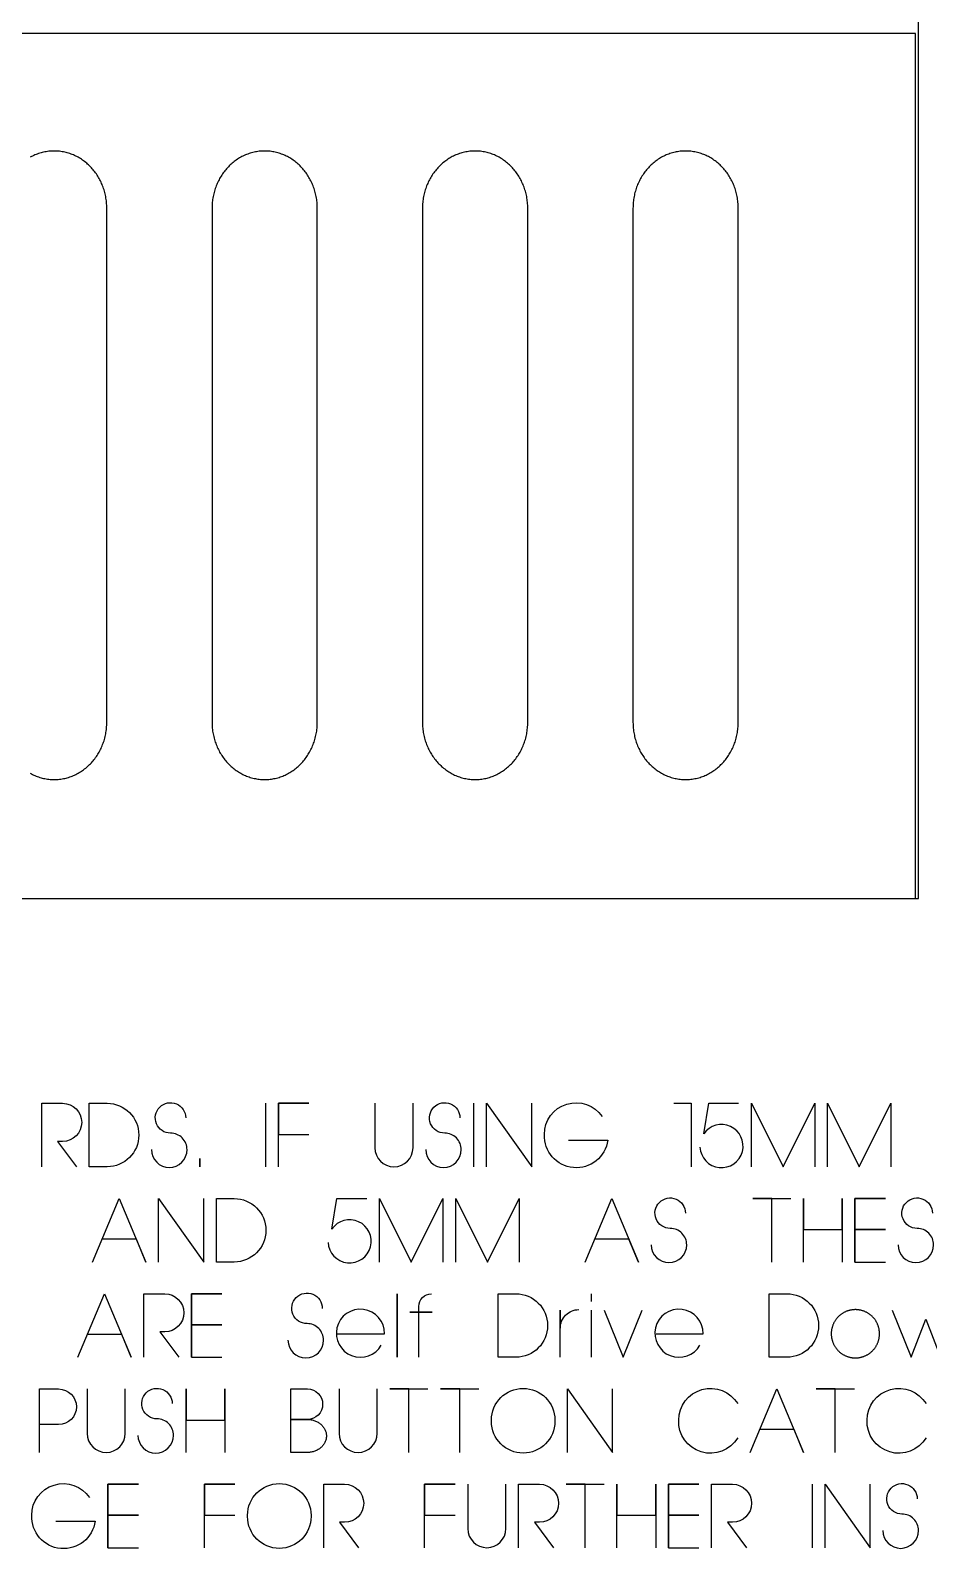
# Model space of a CAD drawing. Extents: x -841 to 4976, y -469 to 2808.
# Drawn here: x 3180 to 3746, y -410 to 547 of the extents above; entities that cross this region are included whole.
import ezdxf

# ---------------------------------------------------------------- set-up
doc = ezdxf.new("R2010")
doc.units = 0
for name, color, linetype in [('DEFAULT_LAYER', 1, 'CONTINUOUS'), ('T5_LOGOLAYER_20', 18, 'CONTINUOUS'), ('T5_LOGOLAYER_21', 18, 'CONTINUOUS')]:
    doc.layers.add(name, color=color, linetype=linetype)

msp = doc.modelspace()

# ---------------------------------------------------------------- linework, layer by layer
at = {"layer": 'DEFAULT_LAYER'}
for points in [[(2519.23, 0), (3737.23, 0), (3737.23, 545), (2884.23, 545), (2839.33, 530.57), (2619.23, 530.57), (2619.23, 545), (2519.23, 545)], [(3179.45, 78.93), (3180.17, 78.54), (3180.9, 78.17), (3181.64, 77.82), (3182.39, 77.49), (3183.15, 77.17), (3183.91, 76.88), (3184.69, 76.61), (3185.47, 76.35), (3186.26, 76.12), (3187.06, 75.91), (3187.86, 75.72), (3188.68, 75.55), (3189.5, 75.4), (3190.32, 75.28), (3191.16, 75.17), (3192, 75.09), (3192.84, 75.04), (3193.69, 75), (3194.55, 74.99), (3195.4, 75), (3196.25, 75.04), (3197.1, 75.09), (3197.94, 75.17), (3198.77, 75.28), (3199.6, 75.4), (3200.42, 75.55), (3201.23, 75.72), (3202.03, 75.91), (3202.83, 76.12), (3203.62, 76.35), (3204.41, 76.61), (3205.18, 76.88), (3205.95, 77.17), (3206.7, 77.49), (3207.45, 77.82), (3208.19, 78.17), (3208.92, 78.54), (3209.64, 78.93), (3210.35, 79.33), (3211.05, 79.76), (3211.74, 80.2), (3212.42, 80.66), (3213.09, 81.14), (3213.74, 81.63), (3214.39, 82.14), (3215.02, 82.67), (3215.64, 83.21), (3216.25, 83.77), (3216.84, 84.34), (3217.42, 84.93), (3217.99, 85.53), (3218.55, 86.15), (3219.09, 86.78), (3219.62, 87.43), (3220.13, 88.09), (3220.63, 88.76), (3221.12, 89.45), (3221.59, 90.15), (3222.04, 90.86), (3222.48, 91.59), (3222.9, 92.32), (3223.31, 93.07), (3223.7, 93.83), (3224.08, 94.6), (3224.44, 95.38), (3224.78, 96.17), (3225.1, 96.98), (3225.4, 97.79), (3225.69, 98.61), (3225.96, 99.44), (3226.21, 100.28), (3226.45, 101.13), (3226.66, 101.99), (3226.86, 102.86), (3227.03, 103.73), (3227.19, 104.62), (3227.32, 105.51), (3227.44, 106.4), (3227.53, 107.31), (3227.61, 108.22), (3227.66, 109.14), (3227.69, 110.06), (3227.7, 110.99), (3227.7, 434.99), (3227.69, 435.92), (3227.66, 436.84), (3227.61, 437.76), (3227.53, 438.67), (3227.44, 439.57), (3227.32, 440.47), (3227.19, 441.36), (3227.03, 442.24), (3226.86, 443.12), (3226.66, 443.99), (3226.45, 444.84), (3226.21, 445.69), (3225.96, 446.54), (3225.69, 447.37), (3225.4, 448.19), (3225.1, 449), (3224.78, 449.8), (3224.44, 450.6), (3224.08, 451.38), (3223.7, 452.15), (3223.31, 452.91), (3222.9, 453.66), (3222.48, 454.39), (3222.04, 455.12), (3221.59, 455.83), (3221.12, 456.53), (3220.63, 457.21), (3220.13, 457.89), (3219.62, 458.55), (3219.09, 459.19), (3218.55, 459.83), (3217.99, 460.44), (3217.42, 461.05), (3216.84, 461.64), (3216.25, 462.21), (3215.64, 462.77), (3215.02, 463.31), (3214.39, 463.84), (3213.74, 464.35), (3213.09, 464.84), (3212.42, 465.32), (3211.74, 465.78), (3211.05, 466.22), (3210.35, 466.64), (3209.64, 467.05), (3208.92, 467.44), (3208.19, 467.81), (3207.45, 468.16), (3206.7, 468.49), (3205.95, 468.8), (3205.18, 469.1), (3204.41, 469.37), (3203.62, 469.62), (3202.83, 469.86), (3202.03, 470.07), (3201.23, 470.26), (3200.42, 470.43), (3199.6, 470.57), (3198.77, 470.7), (3197.94, 470.8), (3197.1, 470.88), (3196.25, 470.94), (3195.4, 470.98), (3194.55, 470.99), (3193.69, 470.98), (3192.84, 470.94), (3192, 470.88), (3191.16, 470.8), (3190.32, 470.7), (3189.5, 470.57), (3188.68, 470.43), (3187.86, 470.26), (3187.06, 470.07), (3186.26, 469.86), (3185.47, 469.62), (3184.69, 469.37), (3183.91, 469.1), (3183.15, 468.8), (3182.39, 468.49), (3181.64, 468.16), (3180.9, 467.81), (3180.17, 467.44), (3179.45, 467.05)]]:
    msp.add_lwpolyline(points, dxfattribs=at)
for points in [[(3327.18, 470.99), (3326.32, 470.98), (3325.47, 470.94), (3324.63, 470.88), (3323.79, 470.8), (3322.96, 470.7), (3322.13, 470.57), (3321.31, 470.43), (3320.5, 470.26), (3319.69, 470.07), (3318.89, 469.86), (3318.1, 469.62), (3317.32, 469.37), (3316.55, 469.1), (3315.78, 468.8), (3315.02, 468.49), (3314.27, 468.16), (3313.53, 467.81), (3312.81, 467.44), (3312.09, 467.05), (3311.38, 466.64), (3310.68, 466.22), (3309.99, 465.78), (3309.31, 465.32), (3308.64, 464.84), (3307.99, 464.35), (3307.34, 463.84), (3306.71, 463.31), (3306.09, 462.77), (3305.48, 462.21), (3304.89, 461.64), (3304.3, 461.05), (3303.73, 460.44), (3303.18, 459.83), (3302.64, 459.19), (3302.11, 458.55), (3301.59, 457.89), (3301.09, 457.21), (3300.61, 456.53), (3300.14, 455.83), (3299.69, 455.12), (3299.25, 454.39), (3298.82, 453.66), (3298.42, 452.91), (3298.02, 452.15), (3297.65, 451.38), (3297.29, 450.6), (3296.95, 449.8), (3296.63, 449), (3296.32, 448.19), (3296.03, 447.37), (3295.76, 446.54), (3295.51, 445.69), (3295.28, 444.84), (3295.07, 443.99), (3294.87, 443.12), (3294.7, 442.24), (3294.54, 441.36), (3294.4, 440.47), (3294.29, 439.57), (3294.19, 438.67), (3294.12, 437.76), (3294.07, 436.84), (3294.03, 435.92), (3294.02, 434.99), (3294.02, 110.99), (3294.03, 110.06), (3294.07, 109.14), (3294.12, 108.22), (3294.19, 107.31), (3294.29, 106.4), (3294.4, 105.51), (3294.54, 104.62), (3294.7, 103.73), (3294.87, 102.86), (3295.07, 101.99), (3295.28, 101.13), (3295.51, 100.28), (3295.76, 99.44), (3296.03, 98.61), (3296.32, 97.79), (3296.63, 96.98), (3296.95, 96.17), (3297.29, 95.38), (3297.65, 94.6), (3298.02, 93.83), (3298.42, 93.07), (3298.82, 92.32), (3299.25, 91.59), (3299.69, 90.86), (3300.14, 90.15), (3300.61, 89.45), (3301.09, 88.76), (3301.59, 88.09), (3302.11, 87.43), (3302.64, 86.78), (3303.18, 86.15), (3303.73, 85.53), (3304.3, 84.93), (3304.89, 84.34), (3305.48, 83.77), (3306.09, 83.21), (3306.71, 82.67), (3307.34, 82.14), (3307.99, 81.63), (3308.64, 81.14), (3309.31, 80.66), (3309.99, 80.2), (3310.68, 79.76), (3311.38, 79.33), (3312.09, 78.93), (3312.81, 78.54), (3313.53, 78.17), (3314.27, 77.82), (3315.02, 77.49), (3315.78, 77.17), (3316.55, 76.88), (3317.32, 76.61), (3318.1, 76.35), (3318.89, 76.12), (3319.69, 75.91), (3320.5, 75.72), (3321.31, 75.55), (3322.13, 75.4), (3322.96, 75.28), (3323.79, 75.17), (3324.63, 75.09), (3325.47, 75.04), (3326.32, 75), (3327.18, 74.99), (3328.04, 75), (3328.89, 75.04), (3329.73, 75.09), (3330.57, 75.17), (3331.4, 75.28), (3332.23, 75.4), (3333.05, 75.55), (3333.86, 75.72), (3334.67, 75.91), (3335.47, 76.12), (3336.26, 76.35), (3337.04, 76.61), (3337.82, 76.88), (3338.58, 77.17), (3339.34, 77.49), (3340.09, 77.82), (3340.83, 78.17), (3341.56, 78.54), (3342.28, 78.93), (3342.99, 79.33), (3343.69, 79.76), (3344.37, 80.2), (3345.05, 80.66), (3345.72, 81.14), (3346.38, 81.63), (3347.02, 82.14), (3347.65, 82.67), (3348.27, 83.21), (3348.88, 83.77), (3349.48, 84.34), (3350.06, 84.93), (3350.63, 85.53), (3351.18, 86.15), (3351.73, 86.78), (3352.25, 87.43), (3352.77, 88.09), (3353.27, 88.76), (3353.75, 89.45), (3354.22, 90.15), (3354.68, 90.86), (3355.12, 91.59), (3355.54, 92.32), (3355.95, 93.07), (3356.34, 93.83), (3356.71, 94.6), (3357.07, 95.38), (3357.41, 96.17), (3357.73, 96.98), (3358.04, 97.79), (3358.33, 98.61), (3358.6, 99.44), (3358.85, 100.28), (3359.08, 101.13), (3359.3, 101.99), (3359.49, 102.86), (3359.67, 103.73), (3359.82, 104.62), (3359.96, 105.51), (3360.07, 106.4), (3360.17, 107.31), (3360.24, 108.22), (3360.3, 109.14), (3360.33, 110.06), (3360.34, 110.99), (3360.34, 434.99), (3360.33, 435.92), (3360.3, 436.84), (3360.24, 437.76), (3360.17, 438.67), (3360.07, 439.57), (3359.96, 440.47), (3359.82, 441.36), (3359.67, 442.24), (3359.49, 443.12), (3359.3, 443.99), (3359.08, 444.84), (3358.85, 445.69), (3358.6, 446.54), (3358.33, 447.37), (3358.04, 448.19), (3357.73, 449), (3357.41, 449.8), (3357.07, 450.6), (3356.71, 451.38), (3356.34, 452.15), (3355.95, 452.91), (3355.54, 453.66), (3355.12, 454.39), (3354.68, 455.12), (3354.22, 455.83), (3353.75, 456.53), (3353.27, 457.21), (3352.77, 457.89), (3352.25, 458.55), (3351.73, 459.19), (3351.18, 459.83), (3350.63, 460.44), (3350.06, 461.05), (3349.48, 461.64), (3348.88, 462.21), (3348.27, 462.77), (3347.65, 463.31), (3347.02, 463.84), (3346.38, 464.35), (3345.72, 464.84), (3345.05, 465.32), (3344.37, 465.78), (3343.69, 466.22), (3342.99, 466.64), (3342.28, 467.05), (3341.56, 467.44), (3340.83, 467.81), (3340.09, 468.16), (3339.34, 468.49), (3338.58, 468.8), (3337.82, 469.1), (3337.04, 469.37), (3336.26, 469.62), (3335.47, 469.86), (3334.67, 470.07), (3333.86, 470.26), (3333.05, 470.43), (3332.23, 470.57), (3331.4, 470.7), (3330.57, 470.8), (3329.73, 470.88), (3328.89, 470.94), (3328.04, 470.98)], [(3459.82, 470.99), (3458.96, 470.98), (3458.11, 470.94), (3457.26, 470.88), (3456.43, 470.8), (3455.59, 470.7), (3454.77, 470.57), (3453.95, 470.43), (3453.13, 470.26), (3452.33, 470.07), (3451.53, 469.86), (3450.74, 469.62), (3449.96, 469.37), (3449.18, 469.1), (3448.41, 468.8), (3447.66, 468.49), (3446.91, 468.16), (3446.17, 467.81), (3445.44, 467.44), (3444.72, 467.05), (3444.01, 466.64), (3443.31, 466.22), (3442.62, 465.78), (3441.94, 465.32), (3441.28, 464.84), (3440.62, 464.35), (3439.98, 463.84), (3439.34, 463.31), (3438.72, 462.77), (3438.12, 462.21), (3437.52, 461.64), (3436.94, 461.05), (3436.37, 460.44), (3435.81, 459.83), (3435.27, 459.19), (3434.74, 458.55), (3434.23, 457.89), (3433.73, 457.21), (3433.24, 456.53), (3432.77, 455.83), (3432.32, 455.12), (3431.88, 454.39), (3431.46, 453.66), (3431.05, 452.91), (3430.66, 452.15), (3430.28, 451.38), (3429.93, 450.6), (3429.59, 449.8), (3429.26, 449), (3428.96, 448.19), (3428.67, 447.37), (3428.4, 446.54), (3428.15, 445.69), (3427.91, 444.84), (3427.7, 443.99), (3427.51, 443.12), (3427.33, 442.24), (3427.17, 441.36), (3427.04, 440.47), (3426.92, 439.57), (3426.83, 438.67), (3426.75, 437.76), (3426.7, 436.84), (3426.67, 435.92), (3426.66, 434.99), (3426.66, 110.99), (3426.67, 110.06), (3426.7, 109.14), (3426.75, 108.22), (3426.83, 107.31), (3426.92, 106.4), (3427.04, 105.51), (3427.17, 104.62), (3427.33, 103.73), (3427.51, 102.86), (3427.7, 101.99), (3427.91, 101.13), (3428.15, 100.28), (3428.4, 99.44), (3428.67, 98.61), (3428.96, 97.79), (3429.26, 96.98), (3429.59, 96.17), (3429.93, 95.38), (3430.28, 94.6), (3430.66, 93.83), (3431.05, 93.07), (3431.46, 92.32), (3431.88, 91.59), (3432.32, 90.86), (3432.77, 90.15), (3433.24, 89.45), (3433.73, 88.76), (3434.23, 88.09), (3434.74, 87.43), (3435.27, 86.78), (3435.81, 86.15), (3436.37, 85.53), (3436.94, 84.93), (3437.52, 84.34), (3438.12, 83.77), (3438.72, 83.21), (3439.34, 82.67), (3439.98, 82.14), (3440.62, 81.63), (3441.28, 81.14), (3441.94, 80.66), (3442.62, 80.2), (3443.31, 79.76), (3444.01, 79.33), (3444.72, 78.93), (3445.44, 78.54), (3446.17, 78.17), (3446.91, 77.82), (3447.66, 77.49), (3448.41, 77.17), (3449.18, 76.88), (3449.96, 76.61), (3450.74, 76.35), (3451.53, 76.12), (3452.33, 75.91), (3453.13, 75.72), (3453.95, 75.55), (3454.77, 75.4), (3455.59, 75.28), (3456.43, 75.17), (3457.26, 75.09), (3458.11, 75.04), (3458.96, 75), (3459.82, 74.99), (3460.67, 75), (3461.52, 75.04), (3462.37, 75.09), (3463.21, 75.17), (3464.04, 75.28), (3464.87, 75.4), (3465.69, 75.55), (3466.5, 75.72), (3467.3, 75.91), (3468.1, 76.12), (3468.89, 76.35), (3469.68, 76.61), (3470.45, 76.88), (3471.22, 77.17), (3471.97, 77.49), (3472.72, 77.82), (3473.46, 78.17), (3474.19, 78.54), (3474.91, 78.93), (3475.62, 79.33), (3476.32, 79.76), (3477.01, 80.2), (3477.69, 80.66), (3478.35, 81.14), (3479.01, 81.63), (3479.65, 82.14), (3480.29, 82.67), (3480.91, 83.21), (3481.52, 83.77), (3482.11, 84.34), (3482.69, 84.93), (3483.26, 85.53), (3483.82, 86.15), (3484.36, 86.78), (3484.89, 87.43), (3485.4, 88.09), (3485.9, 88.76), (3486.39, 89.45), (3486.86, 90.15), (3487.31, 90.86), (3487.75, 91.59), (3488.17, 92.32), (3488.58, 93.07), (3488.97, 93.83), (3489.35, 94.6), (3489.7, 95.38), (3490.04, 96.17), (3490.37, 96.98), (3490.67, 97.79), (3490.96, 98.61), (3491.23, 99.44), (3491.48, 100.28), (3491.72, 101.13), (3491.93, 101.99), (3492.12, 102.86), (3492.3, 103.73), (3492.46, 104.62), (3492.59, 105.51), (3492.71, 106.4), (3492.8, 107.31), (3492.88, 108.22), (3492.93, 109.14), (3492.96, 110.06), (3492.97, 110.99), (3492.97, 434.99), (3492.96, 435.92), (3492.93, 436.84), (3492.88, 437.76), (3492.8, 438.67), (3492.71, 439.57), (3492.59, 440.47), (3492.46, 441.36), (3492.3, 442.24), (3492.12, 443.12), (3491.93, 443.99), (3491.72, 444.84), (3491.48, 445.69), (3491.23, 446.54), (3490.96, 447.37), (3490.67, 448.19), (3490.37, 449), (3490.04, 449.8), (3489.7, 450.6), (3489.35, 451.38), (3488.97, 452.15), (3488.58, 452.91), (3488.17, 453.66), (3487.75, 454.39), (3487.31, 455.12), (3486.86, 455.83), (3486.39, 456.53), (3485.9, 457.21), (3485.4, 457.89), (3484.89, 458.55), (3484.36, 459.19), (3483.82, 459.83), (3483.26, 460.44), (3482.69, 461.05), (3482.11, 461.64), (3481.52, 462.21), (3480.91, 462.77), (3480.29, 463.31), (3479.65, 463.84), (3479.01, 464.35), (3478.35, 464.84), (3477.69, 465.32), (3477.01, 465.78), (3476.32, 466.22), (3475.62, 466.64), (3474.91, 467.05), (3474.19, 467.44), (3473.46, 467.81), (3472.72, 468.16), (3471.97, 468.49), (3471.22, 468.8), (3470.45, 469.1), (3469.68, 469.37), (3468.89, 469.62), (3468.1, 469.86), (3467.3, 470.07), (3466.5, 470.26), (3465.69, 470.43), (3464.87, 470.57), (3464.04, 470.7), (3463.21, 470.8), (3462.37, 470.88), (3461.52, 470.94), (3460.67, 470.98)], [(3592.45, 470.99), (3591.59, 470.98), (3590.74, 470.94), (3589.9, 470.88), (3589.06, 470.8), (3588.23, 470.7), (3587.4, 470.57), (3586.58, 470.43), (3585.77, 470.26), (3584.96, 470.07), (3584.16, 469.86), (3583.37, 469.62), (3582.59, 469.37), (3581.82, 469.1), (3581.05, 468.8), (3580.29, 468.49), (3579.54, 468.16), (3578.8, 467.81), (3578.07, 467.44), (3577.35, 467.05), (3576.64, 466.64), (3575.95, 466.22), (3575.26, 465.78), (3574.58, 465.32), (3573.91, 464.84), (3573.25, 464.35), (3572.61, 463.84), (3571.98, 463.31), (3571.36, 462.77), (3570.75, 462.21), (3570.15, 461.64), (3569.57, 461.05), (3569, 460.44), (3568.45, 459.83), (3567.91, 459.19), (3567.38, 458.55), (3566.86, 457.89), (3566.36, 457.21), (3565.88, 456.53), (3565.41, 455.83), (3564.95, 455.12), (3564.52, 454.39), (3564.09, 453.66), (3563.68, 452.91), (3563.29, 452.15), (3562.92, 451.38), (3562.56, 450.6), (3562.22, 449.8), (3561.9, 449), (3561.59, 448.19), (3561.3, 447.37), (3561.03, 446.54), (3560.78, 445.69), (3560.55, 444.84), (3560.34, 443.99), (3560.14, 443.12), (3559.96, 442.24), (3559.81, 441.36), (3559.67, 440.47), (3559.56, 439.57), (3559.46, 438.67), (3559.39, 437.76), (3559.33, 436.84), (3559.3, 435.92), (3559.29, 434.99), (3559.29, 110.99), (3559.3, 110.06), (3559.33, 109.14), (3559.39, 108.22), (3559.46, 107.31), (3559.56, 106.4), (3559.67, 105.51), (3559.81, 104.62), (3559.96, 103.73), (3560.14, 102.86), (3560.34, 101.99), (3560.55, 101.13), (3560.78, 100.28), (3561.03, 99.44), (3561.3, 98.61), (3561.59, 97.79), (3561.9, 96.98), (3562.22, 96.17), (3562.56, 95.38), (3562.92, 94.6), (3563.29, 93.83), (3563.68, 93.07), (3564.09, 92.32), (3564.52, 91.59), (3564.95, 90.86), (3565.41, 90.15), (3565.88, 89.45), (3566.36, 88.76), (3566.86, 88.09), (3567.38, 87.43), (3567.91, 86.78), (3568.45, 86.15), (3569, 85.53), (3569.57, 84.93), (3570.15, 84.34), (3570.75, 83.77), (3571.36, 83.21), (3571.98, 82.67), (3572.61, 82.14), (3573.25, 81.63), (3573.91, 81.14), (3574.58, 80.66), (3575.26, 80.2), (3575.95, 79.76), (3576.64, 79.33), (3577.35, 78.93), (3578.07, 78.54), (3578.8, 78.17), (3579.54, 77.82), (3580.29, 77.49), (3581.05, 77.17), (3581.82, 76.88), (3582.59, 76.61), (3583.37, 76.35), (3584.16, 76.12), (3584.96, 75.91), (3585.77, 75.72), (3586.58, 75.55), (3587.4, 75.4), (3588.23, 75.28), (3589.06, 75.17), (3589.9, 75.09), (3590.74, 75.04), (3591.59, 75), (3592.45, 74.99), (3593.31, 75), (3594.16, 75.04), (3595, 75.09), (3595.84, 75.17), (3596.67, 75.28), (3597.5, 75.4), (3598.32, 75.55), (3599.13, 75.72), (3599.94, 75.91), (3600.74, 76.12), (3601.53, 76.35), (3602.31, 76.61), (3603.08, 76.88), (3603.85, 77.17), (3604.61, 77.49), (3605.36, 77.82), (3606.1, 78.17), (3606.83, 78.54), (3607.55, 78.93), (3608.26, 79.33), (3608.95, 79.76), (3609.64, 80.2), (3610.32, 80.66), (3610.99, 81.14), (3611.65, 81.63), (3612.29, 82.14), (3612.92, 82.67), (3613.54, 83.21), (3614.15, 83.77), (3614.75, 84.34), (3615.33, 84.93), (3615.9, 85.53), (3616.45, 86.15), (3616.99, 86.78), (3617.52, 87.43), (3618.04, 88.09), (3618.54, 88.76), (3619.02, 89.45), (3619.49, 90.15), (3619.95, 90.86), (3620.38, 91.59), (3620.81, 92.32), (3621.22, 93.07), (3621.61, 93.83), (3621.98, 94.6), (3622.34, 95.38), (3622.68, 96.17), (3623, 96.98), (3623.31, 97.79), (3623.6, 98.61), (3623.87, 99.44), (3624.12, 100.28), (3624.35, 101.13), (3624.56, 101.99), (3624.76, 102.86), (3624.93, 103.73), (3625.09, 104.62), (3625.23, 105.51), (3625.34, 106.4), (3625.44, 107.31), (3625.51, 108.22), (3625.57, 109.14), (3625.6, 110.06), (3625.61, 110.99), (3625.61, 434.99), (3625.6, 435.92), (3625.57, 436.84), (3625.51, 437.76), (3625.44, 438.67), (3625.34, 439.57), (3625.23, 440.47), (3625.09, 441.36), (3624.93, 442.24), (3624.76, 443.12), (3624.56, 443.99), (3624.35, 444.84), (3624.12, 445.69), (3623.87, 446.54), (3623.6, 447.37), (3623.31, 448.19), (3623, 449), (3622.68, 449.8), (3622.34, 450.6), (3621.98, 451.38), (3621.61, 452.15), (3621.22, 452.91), (3620.81, 453.66), (3620.38, 454.39), (3619.95, 455.12), (3619.49, 455.83), (3619.02, 456.53), (3618.54, 457.21), (3618.04, 457.89), (3617.52, 458.55), (3616.99, 459.19), (3616.45, 459.83), (3615.9, 460.44), (3615.33, 461.05), (3614.75, 461.64), (3614.15, 462.21), (3613.54, 462.77), (3612.92, 463.31), (3612.29, 463.84), (3611.65, 464.35), (3610.99, 464.84), (3610.32, 465.32), (3609.64, 465.78), (3608.95, 466.22), (3608.26, 466.64), (3607.55, 467.05), (3606.83, 467.44), (3606.1, 467.81), (3605.36, 468.16), (3604.61, 468.49), (3603.85, 468.8), (3603.08, 469.1), (3602.31, 469.37), (3601.53, 469.62), (3600.74, 469.86), (3599.94, 470.07), (3599.13, 470.26), (3598.32, 470.43), (3597.5, 470.57), (3596.67, 470.7), (3595.84, 470.8), (3595, 470.88), (3594.16, 470.94), (3593.31, 470.98)]]:
    msp.add_lwpolyline(points, close=True, dxfattribs=at)
at = {"layer": 'T5_LOGOLAYER_20'}
msp.add_lwpolyline([(2519.23, 0), (3739.23, 0), (3739.23, 2440), (2519.23, 2440)], close=True, dxfattribs=at)
at = {"layer": 'T5_LOGOLAYER_21'}
for points in [[(3186.69, -169.04), (3186.69, -129.04), (3199.89, -129.04, -1), (3199.89, -153.04), (3196.69, -153.04), (3208.69, -169.04)], [(3255.87, -158.24, 1), (3278.27, -158.24, 0.415385), (3267.87, -147.84, -0.668438), (3261.07, -131.44, -0.668438), (3277.47, -138.24)], [(3396.67, -129.04), (3396.67, -157.04, 1), (3420.67, -157.04), (3420.67, -129.04)], [(3428.67, -158.24, 1), (3451.07, -158.24, 0.415385), (3440.67, -147.84, -0.668438), (3433.87, -131.44, -0.668438), (3450.27, -138.24)], [(3518.67, -152.24), (3543.47, -152.24, -0.955296), (3503.47, -148.64, -0.741566), (3539.87, -137.44)], [(3601.47, -156.64, 0.857608), (3628.21, -159.44, 0.839431), (3603.87, -148.24), (3607.07, -129.04), (3625.87, -129.04)], [(3367.15, -216.64, 0.857608), (3393.89, -219.44, 0.839431), (3369.55, -208.24), (3372.75, -189.04), (3391.55, -189.04)], [(3570.75, -218.24, 1), (3593.15, -218.24, 0.415385), (3582.75, -207.84, -0.668438), (3575.95, -191.44, -0.668438), (3592.35, -198.24)], [(3726.35, -218.24, 1), (3748.75, -218.24, 0.415385), (3738.35, -207.84, -0.668438), (3731.55, -191.44, -0.668438), (3747.95, -198.24)], [(3341.89, -278.24, 1), (3364.29, -278.24, 0.415385), (3353.89, -267.84, -0.668438), (3347.09, -251.44, -0.668438), (3363.49, -258.24)], [(3251.09, -289.04), (3251.09, -249.04), (3264.29, -249.04, -1), (3264.29, -273.04), (3261.09, -273.04), (3273.09, -289.04)], [(3424.29, -289.04), (3424.29, -260.64), (3418.69, -260.64), (3432.69, -260.64), (3424.29, -260.64), (3424.29, -257.04, -0.413333), (3432.29, -249.04)], [(3373.09, -274.24), (3402.69, -274.24, 0.90232), (3372.75, -270.5, 0.862347), (3400.69, -281.44)], [(3513.47, -289.04), (3513.47, -259.44), (3513.47, -270.64, -0.416092), (3525.07, -259.04)], [(3573.87, -274.24), (3603.47, -274.24, 0.90232), (3573.52, -270.5, 0.862347), (3601.47, -281.44)], [(3185.33, -349.04), (3185.33, -309.04), (3197.33, -309.04, -1), (3197.33, -331.44), (3185.33, -331.44)], [(3215.33, -309.04), (3215.33, -337.04, 1), (3239.33, -337.04), (3239.33, -309.04)], [(3247.33, -338.24, 1), (3269.73, -338.24, 0.415385), (3259.33, -327.84, -0.668438), (3252.53, -311.44, -0.668438), (3268.93, -318.24)], [(3374.08, -309.04), (3374.08, -337.04, 1), (3398.08, -337.04), (3398.08, -309.04)], [(3625.28, -339.84, -0.77786), (3588.08, -328.64, -0.756443), (3625.28, -318.24)], [(3744, -339.84, -0.77786), (3706.8, -328.64, -0.756443), (3744, -318.24)], [(3195.6, -392.24), (3220.4, -392.24, -0.955296), (3180.4, -388.64, -0.741566), (3216.8, -377.44)], [(3364.4, -409.04), (3364.4, -369.04), (3377.6, -369.04, -1), (3377.6, -393.04), (3374.4, -393.04), (3386.4, -409.04)], [(3455.2, -369.04), (3455.2, -397.04, 1), (3479.2, -397.04), (3479.2, -369.04)], [(3487.2, -409.04), (3487.2, -369.04), (3500.4, -369.04, -1), (3500.4, -393.04), (3497.2, -393.04), (3509.2, -409.04)], [(3608.8, -409.04), (3608.8, -369.04), (3622, -369.04, -1), (3622, -393.04), (3618.8, -393.04), (3630.8, -409.04)], [(3716.8, -398.24, 1), (3739.2, -398.24, 0.415385), (3728.8, -387.84, -0.668438), (3722, -371.44, -0.668438), (3738.4, -378.24)]]:
    msp.add_lwpolyline(points, format="xyb", dxfattribs=at)
for points in [[(3216.69, -169.04), (3216.69, -129.04), (3227.89, -129.04, -1), (3227.89, -169.04)], [(3296.77, -229.04), (3296.77, -189.04), (3307.97, -189.04, -1), (3307.97, -229.04)], [(3474.29, -289.04), (3474.29, -249.04), (3485.49, -249.04, -1), (3485.49, -289.04)], [(3645.07, -289.04), (3645.07, -249.04), (3656.27, -249.04, -1), (3656.27, -289.04)], [(3343.73, -349.04), (3343.73, -309.04), (3354.13, -309.04, -1), (3354.13, -328.24), (3343.73, -328.24), (3354.13, -328.24), (3354.75, -328.25), (3355.35, -328.29), (3355.95, -328.36), (3356.54, -328.45), (3357.12, -328.56), (3357.69, -328.7), (3358.24, -328.87), (3358.78, -329.05), (3359.31, -329.26), (3359.83, -329.49), (3360.33, -329.74), (3360.81, -330.01), (3361.28, -330.3), (3361.73, -330.61), (3362.17, -330.94), (3362.58, -331.28), (3362.98, -331.64), (3363.35, -332.02), (3363.71, -332.41), (3364.04, -332.82), (3364.35, -333.24), (3364.64, -333.68), (3364.9, -334.13), (3365.14, -334.59), (3365.36, -335.06), (3365.54, -335.54), (3365.7, -336.04), (3365.84, -336.54), (3365.94, -337.05), (3365.98, -337.31), (3366.02, -337.57), (3366.05, -337.84), (3366.06, -338.1), (3366.08, -338.37), (3366.08, -338.64), (3366.08, -338.9), (3366.06, -339.17), (3366.05, -339.44), (3366.02, -339.7), (3365.98, -339.96), (3365.94, -340.22), (3365.84, -340.73), (3365.7, -341.24), (3365.54, -341.73), (3365.36, -342.21), (3365.14, -342.68), (3364.9, -343.14), (3364.64, -343.59), (3364.35, -344.03), (3364.04, -344.45), (3363.71, -344.86), (3363.35, -345.25), (3362.98, -345.63), (3362.58, -345.99), (3362.17, -346.33), (3361.73, -346.66), (3361.28, -346.97), (3360.81, -347.26), (3360.33, -347.53), (3359.83, -347.78), (3359.31, -348.01), (3358.78, -348.22), (3358.24, -348.4), (3357.69, -348.57), (3357.12, -348.71), (3356.54, -348.82), (3355.95, -348.92), (3355.35, -348.98), (3354.75, -349.02), (3354.13, -349.04)], [(3510.08, -329.44, -1), (3470.08, -329.44), (3470.08, -328.64, -1), (3510.08, -328.64)], [(3356.4, -389.44, -1), (3316.4, -389.44), (3316.4, -388.64, -1), (3356.4, -388.64)]]:
    msp.add_lwpolyline(points, format="xyb", close=True, dxfattribs=at)
for points in [[(3327.87, -169.04), (3327.87, -129.04)], [(3335.87, -169.04), (3335.87, -129.04), (3355.07, -129.04), (3335.87, -129.04), (3335.87, -148.64), (3355.07, -148.64)], [(3459.07, -169.04), (3459.07, -129.04)], [(3467.07, -169.04), (3467.07, -129.04), (3495.47, -169.04), (3495.47, -129.04)], [(3585.07, -129.04), (3595.87, -129.04), (3595.87, -169.04)], [(3633.87, -169.04), (3633.87, -129.04), (3653.87, -169.04), (3673.87, -129.04), (3673.87, -169.04)], [(3681.87, -169.04), (3681.87, -129.04), (3701.87, -169.04), (3721.87, -129.04), (3721.87, -169.04)], [(3218.77, -229.04), (3235.57, -189.04), (3252.37, -229.04), (3246.37, -214.64), (3225.17, -214.64)], [(3260.37, -229.04), (3260.37, -189.04), (3288.77, -229.04), (3288.77, -189.04)], [(3399.55, -229.04), (3399.55, -189.04), (3419.55, -229.04), (3439.55, -189.04), (3439.55, -229.04)], [(3447.55, -229.04), (3447.55, -189.04), (3467.55, -229.04), (3487.55, -189.04), (3487.55, -229.04)], [(3529.15, -229.04), (3545.95, -189.04), (3562.75, -229.04), (3556.75, -214.64), (3535.55, -214.64)], [(3646.75, -229.04), (3646.75, -189.04), (3634.75, -189.04), (3658.75, -189.04)], [(3666.75, -229.04), (3666.75, -189.04), (3666.75, -208.64), (3691.15, -208.64), (3691.15, -189.04), (3691.15, -229.04)], [(3699.15, -229.04), (3699.15, -189.04), (3718.35, -189.04), (3699.15, -189.04), (3699.15, -208.64), (3718.35, -208.64), (3699.15, -208.64), (3699.15, -229.04), (3718.35, -229.04)], [(3209.49, -289.04), (3226.29, -249.04), (3243.09, -289.04), (3237.09, -274.64), (3215.89, -274.64)], [(3281.09, -289.04), (3281.09, -249.04), (3300.29, -249.04), (3281.09, -249.04), (3281.09, -268.64), (3300.29, -268.64), (3281.09, -268.64), (3281.09, -289.04), (3300.29, -289.04)], [(3533.07, -253.84), (3533.07, -249.04)], [(3533.07, -289.04), (3533.07, -259.44)], [(3541.07, -259.44), (3553.07, -289.04), (3565.07, -259.44)], [(3722.64, -259.44), (3734.64, -289.04), (3743.84, -265.04), (3753.04, -289.04), (3765.04, -259.44)], [(3277.73, -349.04), (3277.73, -309.04), (3277.73, -328.64), (3302.13, -328.64), (3302.13, -309.04), (3302.13, -349.04)], [(3418.08, -349.04), (3418.08, -309.04), (3406.08, -309.04), (3430.08, -309.04)], [(3450.08, -349.04), (3450.08, -309.04), (3438.08, -309.04), (3462.08, -309.04)], [(3518.08, -349.04), (3518.08, -309.04), (3546.48, -349.04), (3546.48, -309.04)], [(3633.2, -349.04), (3650, -309.04), (3666.8, -349.04), (3660.8, -334.64), (3639.6, -334.64)], [(3686.8, -349.04), (3686.8, -309.04), (3674.8, -309.04), (3698.8, -309.04)], [(3228.4, -409.04), (3228.4, -369.04), (3247.6, -369.04), (3228.4, -369.04), (3228.4, -388.64), (3247.6, -388.64), (3228.4, -388.64), (3228.4, -409.04), (3247.6, -409.04)], [(3289.2, -409.04), (3289.2, -369.04), (3308.4, -369.04), (3289.2, -369.04), (3289.2, -388.64), (3308.4, -388.64)], [(3428, -409.04), (3428, -369.04), (3447.2, -369.04), (3428, -369.04), (3428, -388.64), (3447.2, -388.64)], [(3529.2, -409.04), (3529.2, -369.04), (3517.2, -369.04), (3541.2, -369.04)], [(3549.2, -409.04), (3549.2, -369.04), (3549.2, -388.64), (3573.6, -388.64), (3573.6, -369.04), (3573.6, -409.04)], [(3581.6, -409.04), (3581.6, -369.04), (3600.8, -369.04), (3581.6, -369.04), (3581.6, -388.64), (3600.8, -388.64), (3581.6, -388.64), (3581.6, -409.04), (3600.8, -409.04)], [(3672.4, -409.04), (3672.4, -369.04)], [(3680.4, -409.04), (3680.4, -369.04), (3708.8, -409.04), (3708.8, -369.04)]]:
    msp.add_lwpolyline(points, dxfattribs=at)
for points in [[(3286.27, -169.04), (3286.27, -163.84)], [(3410.69, -289.04), (3410.69, -249.04)], [(3699.44, -289.44), (3699.83, -289.43), (3700.22, -289.42), (3700.61, -289.39), (3700.99, -289.36), (3701.38, -289.31), (3701.75, -289.26), (3702.13, -289.2), (3702.5, -289.13), (3702.87, -289.05), (3703.24, -288.96), (3703.6, -288.86), (3703.96, -288.75), (3704.32, -288.64), (3704.67, -288.51), (3705.01, -288.38), (3705.36, -288.24), (3705.7, -288.09), (3706.03, -287.94), (3706.36, -287.77), (3706.69, -287.6), (3707.01, -287.42), (3707.32, -287.24), (3707.63, -287.04), (3707.94, -286.84), (3708.24, -286.63), (3708.53, -286.42), (3708.82, -286.19), (3709.11, -285.97), (3709.39, -285.73), (3709.66, -285.49), (3709.93, -285.24), (3710.19, -284.98), (3710.44, -284.72), (3710.69, -284.46), (3710.93, -284.18), (3711.17, -283.9), (3711.4, -283.62), (3711.62, -283.33), (3711.84, -283.04), (3712.04, -282.73), (3712.25, -282.43), (3712.44, -282.12), (3712.63, -281.8), (3712.81, -281.48), (3712.98, -281.16), (3713.14, -280.83), (3713.3, -280.49), (3713.45, -280.15), (3713.59, -279.81), (3713.72, -279.46), (3713.84, -279.11), (3713.96, -278.76), (3714.06, -278.4), (3714.16, -278.03), (3714.25, -277.67), (3714.33, -277.3), (3714.4, -276.93), (3714.46, -276.55), (3714.52, -276.17), (3714.56, -275.79), (3714.6, -275.41), (3714.62, -275.02), (3714.64, -274.63), (3714.64, -274.24), (3714.64, -273.84), (3714.62, -273.45), (3714.6, -273.07), (3714.56, -272.68), (3714.52, -272.3), (3714.46, -271.92), (3714.4, -271.55), (3714.33, -271.17), (3714.25, -270.8), (3714.16, -270.44), (3714.06, -270.07), (3713.96, -269.72), (3713.84, -269.36), (3713.72, -269.01), (3713.59, -268.66), (3713.45, -268.32), (3713.3, -267.98), (3713.14, -267.65), (3712.98, -267.32), (3712.81, -266.99), (3712.63, -266.67), (3712.44, -266.35), (3712.25, -266.04), (3712.04, -265.74), (3711.84, -265.44), (3711.62, -265.14), (3711.4, -264.85), (3711.17, -264.57), (3710.93, -264.29), (3710.69, -264.02), (3710.44, -263.75), (3710.19, -263.49), (3709.93, -263.23), (3709.66, -262.98), (3709.39, -262.74), (3709.11, -262.51), (3708.82, -262.28), (3708.53, -262.06), (3708.24, -261.84), (3707.94, -261.63), (3707.63, -261.43), (3707.32, -261.24), (3707.01, -261.05), (3706.69, -260.87), (3706.36, -260.7), (3706.03, -260.53), (3705.7, -260.38), (3705.36, -260.23), (3705.01, -260.09), (3704.67, -259.96), (3704.32, -259.83), (3703.96, -259.72), (3703.6, -259.61), (3703.24, -259.51), (3702.87, -259.43), (3702.5, -259.34), (3702.13, -259.27), (3701.75, -259.21), (3701.38, -259.16), (3700.99, -259.11), (3700.61, -259.08), (3700.22, -259.06), (3699.83, -259.04), (3699.44, -259.04), (3699.05, -259.04), (3698.66, -259.06), (3698.27, -259.08), (3697.89, -259.11), (3697.5, -259.16), (3697.13, -259.21), (3696.75, -259.27), (3696.38, -259.34), (3696.01, -259.43), (3695.64, -259.51), (3695.28, -259.61), (3694.92, -259.72), (3694.56, -259.83), (3694.21, -259.96), (3693.87, -260.09), (3693.52, -260.23), (3693.18, -260.38), (3692.85, -260.53), (3692.52, -260.7), (3692.19, -260.87), (3691.87, -261.05), (3691.56, -261.24), (3691.25, -261.43), (3690.94, -261.63), (3690.64, -261.84), (3690.35, -262.06), (3690.06, -262.28), (3689.77, -262.51), (3689.49, -262.74), (3689.22, -262.98), (3688.95, -263.23), (3688.69, -263.49), (3688.44, -263.75), (3688.19, -264.02), (3687.95, -264.29), (3687.71, -264.57), (3687.48, -264.85), (3687.26, -265.14), (3687.04, -265.44), (3686.84, -265.74), (3686.63, -266.04), (3686.44, -266.35), (3686.25, -266.67), (3686.07, -266.99), (3685.9, -267.32), (3685.74, -267.65), (3685.58, -267.98), (3685.43, -268.32), (3685.29, -268.66), (3685.16, -269.01), (3685.04, -269.36), (3684.92, -269.72), (3684.82, -270.07), (3684.72, -270.44), (3684.63, -270.8), (3684.55, -271.17), (3684.48, -271.55), (3684.42, -271.92), (3684.36, -272.3), (3684.32, -272.68), (3684.28, -273.07), (3684.26, -273.45), (3684.24, -273.84), (3684.24, -274.24), (3684.24, -274.63), (3684.26, -275.02), (3684.28, -275.41), (3684.32, -275.79), (3684.36, -276.17), (3684.42, -276.55), (3684.48, -276.93), (3684.55, -277.3), (3684.63, -277.67), (3684.72, -278.03), (3684.82, -278.4), (3684.92, -278.76), (3685.04, -279.11), (3685.16, -279.46), (3685.29, -279.81), (3685.43, -280.15), (3685.58, -280.49), (3685.74, -280.83), (3685.9, -281.16), (3686.07, -281.48), (3686.25, -281.8), (3686.44, -282.12), (3686.63, -282.43), (3686.84, -282.73), (3687.04, -283.04), (3687.26, -283.33), (3687.48, -283.62), (3687.71, -283.9), (3687.95, -284.18), (3688.19, -284.46), (3688.44, -284.72), (3688.69, -284.98), (3688.95, -285.24), (3689.22, -285.49), (3689.49, -285.73), (3689.77, -285.97), (3690.06, -286.19), (3690.35, -286.42), (3690.64, -286.63), (3690.94, -286.84), (3691.25, -287.04), (3691.56, -287.24), (3691.87, -287.42), (3692.19, -287.6), (3692.52, -287.77), (3692.85, -287.94), (3693.18, -288.09), (3693.52, -288.24), (3693.87, -288.38), (3694.21, -288.51), (3694.56, -288.64), (3694.92, -288.75), (3695.28, -288.86), (3695.64, -288.96), (3696.01, -289.05), (3696.38, -289.13), (3696.75, -289.2), (3697.13, -289.26), (3697.5, -289.31), (3697.89, -289.36), (3698.27, -289.39), (3698.66, -289.42), (3699.05, -289.43)]]:
    msp.add_lwpolyline(points, close=True, dxfattribs=at)

doc.saveas('drawing.dxf')
